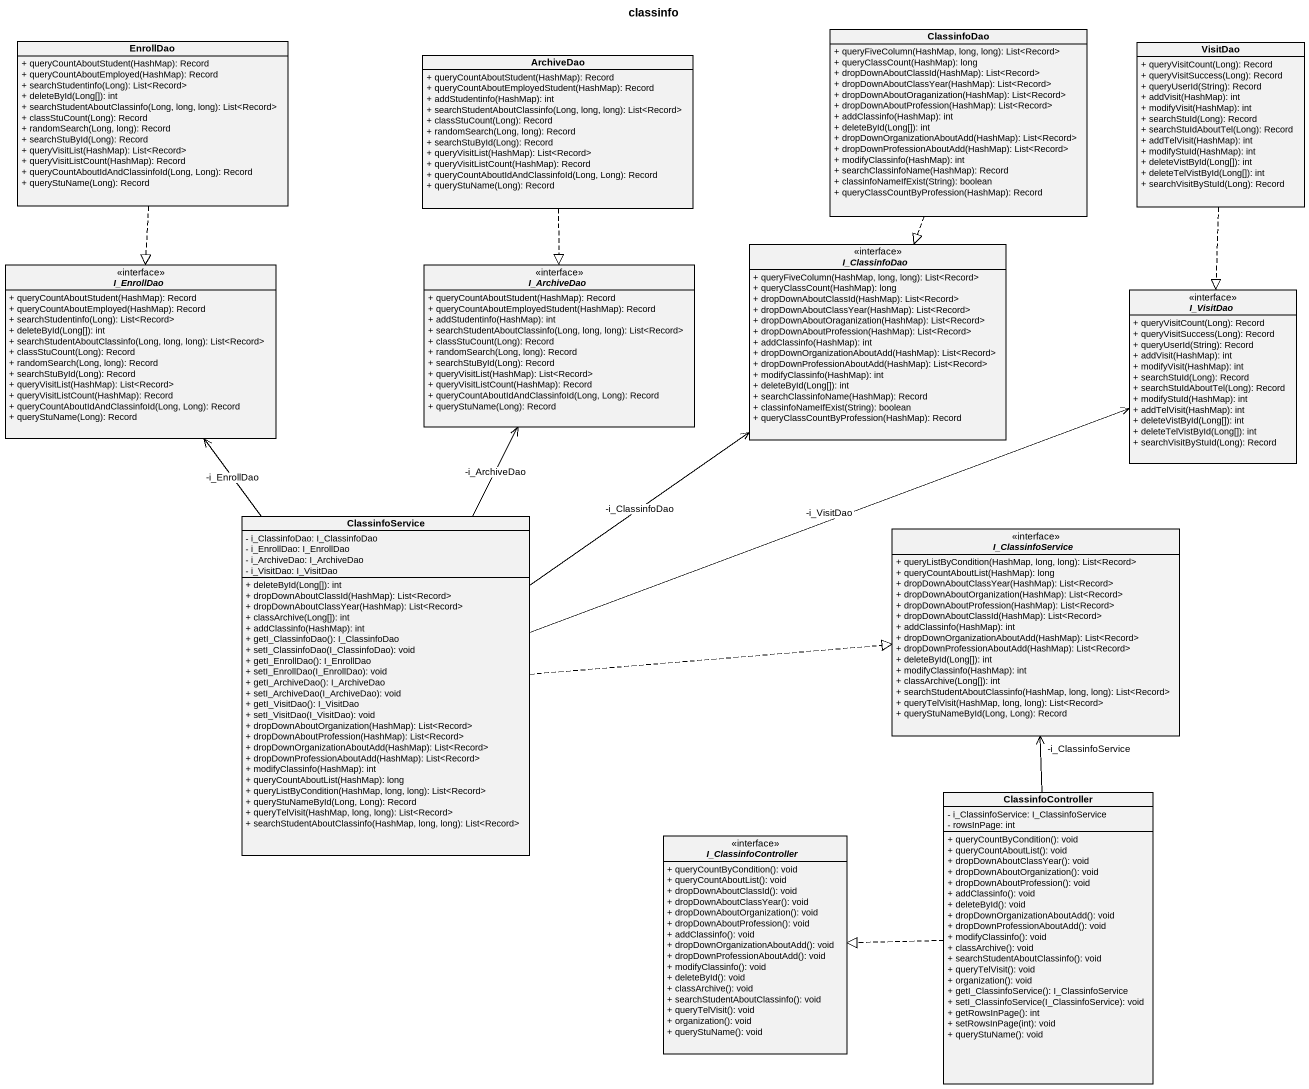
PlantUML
@startuml
title classinfo
hide circle
hide empty members
skinparam classAttributeIconSize 0
class EnrollDao {
  + queryCountAboutStudent(HashMap): Record
  + queryCountAboutEmployed(HashMap): Record
  + searchStudentinfo(Long): List<Record>
  + deleteById(Long[]): int
  + searchStudentAboutClassinfo(Long, long, long): List<Record>
  + classStuCount(Long): Record
  + randomSearch(Long, long): Record
  + searchStuById(Long): Record
  + queryVisitList(HashMap): List<Record>
  + queryVisitListCount(HashMap): Record
  + queryCountAboutIdAndClassinfoId(Long, Long): Record
  + queryStuName(Long): Record
}
class ClassinfoDao {
  + queryFiveColumn(HashMap, long, long): List<Record>
  + queryClassCount(HashMap): long
  + dropDownAboutClassId(HashMap): List<Record>
  + dropDownAboutClassYear(HashMap): List<Record>
  + dropDownAboutOraganization(HashMap): List<Record>
  + dropDownAboutProfession(HashMap): List<Record>
  + addClassinfo(HashMap): int
  + deleteById(Long[]): int
  + dropDownOrganizationAboutAdd(HashMap): List<Record>
  + dropDownProfessionAboutAdd(HashMap): List<Record>
  + modifyClassinfo(HashMap): int
  + searchClassinfoName(HashMap): Record
  + classinfoNameIfExist(String): boolean
  + queryClassCountByProfession(HashMap): Record
}
class VisitDao {
  + queryVisitCount(Long): Record
  + queryVisitSuccess(Long): Record
  + queryUserId(String): Record
  + addVisit(HashMap): int
  + modifyVisit(HashMap): int
  + searchStuId(Long): Record
  + searchStuIdAboutTel(Long): Record
  + addTelVisit(HashMap): int
  + modifyStuId(HashMap): int
  + deleteVistById(Long[]): int
  + deleteTelVistById(Long[]): int
  + searchVisitByStuId(Long): Record
}
class ArchiveDao {
  + queryCountAboutStudent(HashMap): Record
  + queryCountAboutEmployedStudent(HashMap): Record
  + addStudentinfo(HashMap): int
  + searchStudentAboutClassinfo(Long, long, long): List<Record>
  + classStuCount(Long): Record
  + randomSearch(Long, long): Record
  + searchStuById(Long): Record
  + queryVisitList(HashMap): List<Record>
  + queryVisitListCount(HashMap): Record
  + queryCountAboutIdAndClassinfoId(Long, Long): Record
  + queryStuName(Long): Record
}
interface I_EnrollDao <<interface>> {
  + queryCountAboutStudent(HashMap): Record
  + queryCountAboutEmployed(HashMap): Record
  + searchStudentinfo(Long): List<Record>
  + deleteById(Long[]): int
  + searchStudentAboutClassinfo(Long, long, long): List<Record>
  + classStuCount(Long): Record
  + randomSearch(Long, long): Record
  + searchStuById(Long): Record
  + queryVisitList(HashMap): List<Record>
  + queryVisitListCount(HashMap): Record
  + queryCountAboutIdAndClassinfoId(Long, Long): Record
  + queryStuName(Long): Record
}
interface I_ArchiveDao <<interface>> {
  + queryCountAboutStudent(HashMap): Record
  + queryCountAboutEmployedStudent(HashMap): Record
  + addStudentinfo(HashMap): int
  + searchStudentAboutClassinfo(Long, long, long): List<Record>
  + classStuCount(Long): Record
  + randomSearch(Long, long): Record
  + searchStuById(Long): Record
  + queryVisitList(HashMap): List<Record>
  + queryVisitListCount(HashMap): Record
  + queryCountAboutIdAndClassinfoId(Long, Long): Record
  + queryStuName(Long): Record
}
interface I_ClassinfoDao <<interface>> {
  + queryFiveColumn(HashMap, long, long): List<Record>
  + queryClassCount(HashMap): long
  + dropDownAboutClassId(HashMap): List<Record>
  + dropDownAboutClassYear(HashMap): List<Record>
  + dropDownAboutOraganization(HashMap): List<Record>
  + dropDownAboutProfession(HashMap): List<Record>
  + addClassinfo(HashMap): int
  + dropDownOrganizationAboutAdd(HashMap): List<Record>
  + dropDownProfessionAboutAdd(HashMap): List<Record>
  + modifyClassinfo(HashMap): int
  + deleteById(Long[]): int
  + searchClassinfoName(HashMap): Record
  + classinfoNameIfExist(String): boolean
  + queryClassCountByProfession(HashMap): Record
}
interface I_VisitDao <<interface>> {
  + queryVisitCount(Long): Record
  + queryVisitSuccess(Long): Record
  + queryUserId(String): Record
  + addVisit(HashMap): int
  + modifyVisit(HashMap): int
  + searchStuId(Long): Record
  + searchStuIdAboutTel(Long): Record
  + modifyStuId(HashMap): int
  + addTelVisit(HashMap): int
  + deleteVistById(Long[]): int
  + deleteTelVistById(Long[]): int
  + searchVisitByStuId(Long): Record
}
class ClassinfoService {
  - i_ClassinfoDao: I_ClassinfoDao
  - i_EnrollDao: I_EnrollDao
  - i_ArchiveDao: I_ArchiveDao
  - i_VisitDao: I_VisitDao
  + deleteById(Long[]): int
  + dropDownAboutClassId(HashMap): List<Record>
  + dropDownAboutClassYear(HashMap): List<Record>
  + classArchive(Long[]): int
  + addClassinfo(HashMap): int
  + getI_ClassinfoDao(): I_ClassinfoDao
  + setI_ClassinfoDao(I_ClassinfoDao): void
  + getI_EnrollDao(): I_EnrollDao
  + setI_EnrollDao(I_EnrollDao): void
  + getI_ArchiveDao(): I_ArchiveDao
  + setI_ArchiveDao(I_ArchiveDao): void
  + getI_VisitDao(): I_VisitDao
  + setI_VisitDao(I_VisitDao): void
  + dropDownAboutOrganization(HashMap): List<Record>
  + dropDownAboutProfession(HashMap): List<Record>
  + dropDownOrganizationAboutAdd(HashMap): List<Record>
  + dropDownProfessionAboutAdd(HashMap): List<Record>
  + modifyClassinfo(HashMap): int
  + queryCountAboutList(HashMap): long
  + queryListByCondition(HashMap, long, long): List<Record>
  + queryStuNameById(Long, Long): Record
  + queryTelVisit(HashMap, long, long): List<Record>
  + searchStudentAboutClassinfo(HashMap, long, long): List<Record>
}
interface I_ClassinfoService {
  + queryListByCondition(HashMap, long, long): List<Record>
  + queryCountAboutList(HashMap): long
  + dropDownAboutClassYear(HashMap): List<Record>
  + dropDownAboutOrganization(HashMap): List<Record>
  + dropDownAboutProfession(HashMap): List<Record>
  + dropDownAboutClassId(HashMap): List<Record>
  + addClassinfo(HashMap): int
  + dropDownOrganizationAboutAdd(HashMap): List<Record>
  + dropDownProfessionAboutAdd(HashMap): List<Record>
  + deleteById(Long[]): int
  + modifyClassinfo(HashMap): int
  + classArchive(Long[]): int
  + searchStudentAboutClassinfo(HashMap, long, long): List<Record>
  + queryTelVisit(HashMap, long, long): List<Record>
  + queryStuNameById(Long, Long): Record
}
class ClassinfoController {
  - i_ClassinfoService: I_ClassinfoService
  - rowsInPage: int
  + queryCountByCondition(): void
  + queryCountAboutList(): void
  + dropDownAboutClassYear(): void
  + dropDownAboutOrganization(): void
  + dropDownAboutProfession(): void
  + addClassinfo(): void
  + deleteById(): void
  + dropDownOrganizationAboutAdd(): void
  + dropDownProfessionAboutAdd(): void
  + modifyClassinfo(): void
  + classArchive(): void
  + searchStudentAboutClassinfo(): void
  + queryTelVisit(): void
  + organization(): void
  + getI_ClassinfoService(): I_ClassinfoService
  + setI_ClassinfoService(I_ClassinfoService): void
  + getRowsInPage(): int
  + setRowsInPage(int): void
  + queryStuName(): void
}
interface I_ClassinfoController {
  + queryCountByCondition(): void
  + queryCountAboutList(): void
  + dropDownAboutClassId(): void
  + dropDownAboutClassYear(): void
  + dropDownAboutOrganization(): void
  + dropDownAboutProfession(): void
  + addClassinfo(): void
  + dropDownOrganizationAboutAdd(): void
  + dropDownProfessionAboutAdd(): void
  + modifyClassinfo(): void
  + deleteById(): void
  + classArchive(): void
  + searchStudentAboutClassinfo(): void
  + queryTelVisit(): void
  + organization(): void
  + queryStuName(): void
}
EnrollDao ..|> I_EnrollDao
ClassinfoDao ..|> I_ClassinfoDao
VisitDao ..|> I_VisitDao
ArchiveDao ..|> I_ArchiveDao
ClassinfoService -up-> I_EnrollDao : -i_EnrollDao
ClassinfoService -up-> I_ArchiveDao : -i_ArchiveDao
ClassinfoService -up-> I_ClassinfoDao : -i_ClassinfoDao
ClassinfoService -right-> I_VisitDao : -i_VisitDao
ClassinfoService .right.|> I_ClassinfoService
ClassinfoController -up-> "-i_ClassinfoService" I_ClassinfoService
ClassinfoController .left.|> I_ClassinfoController
@enduml
